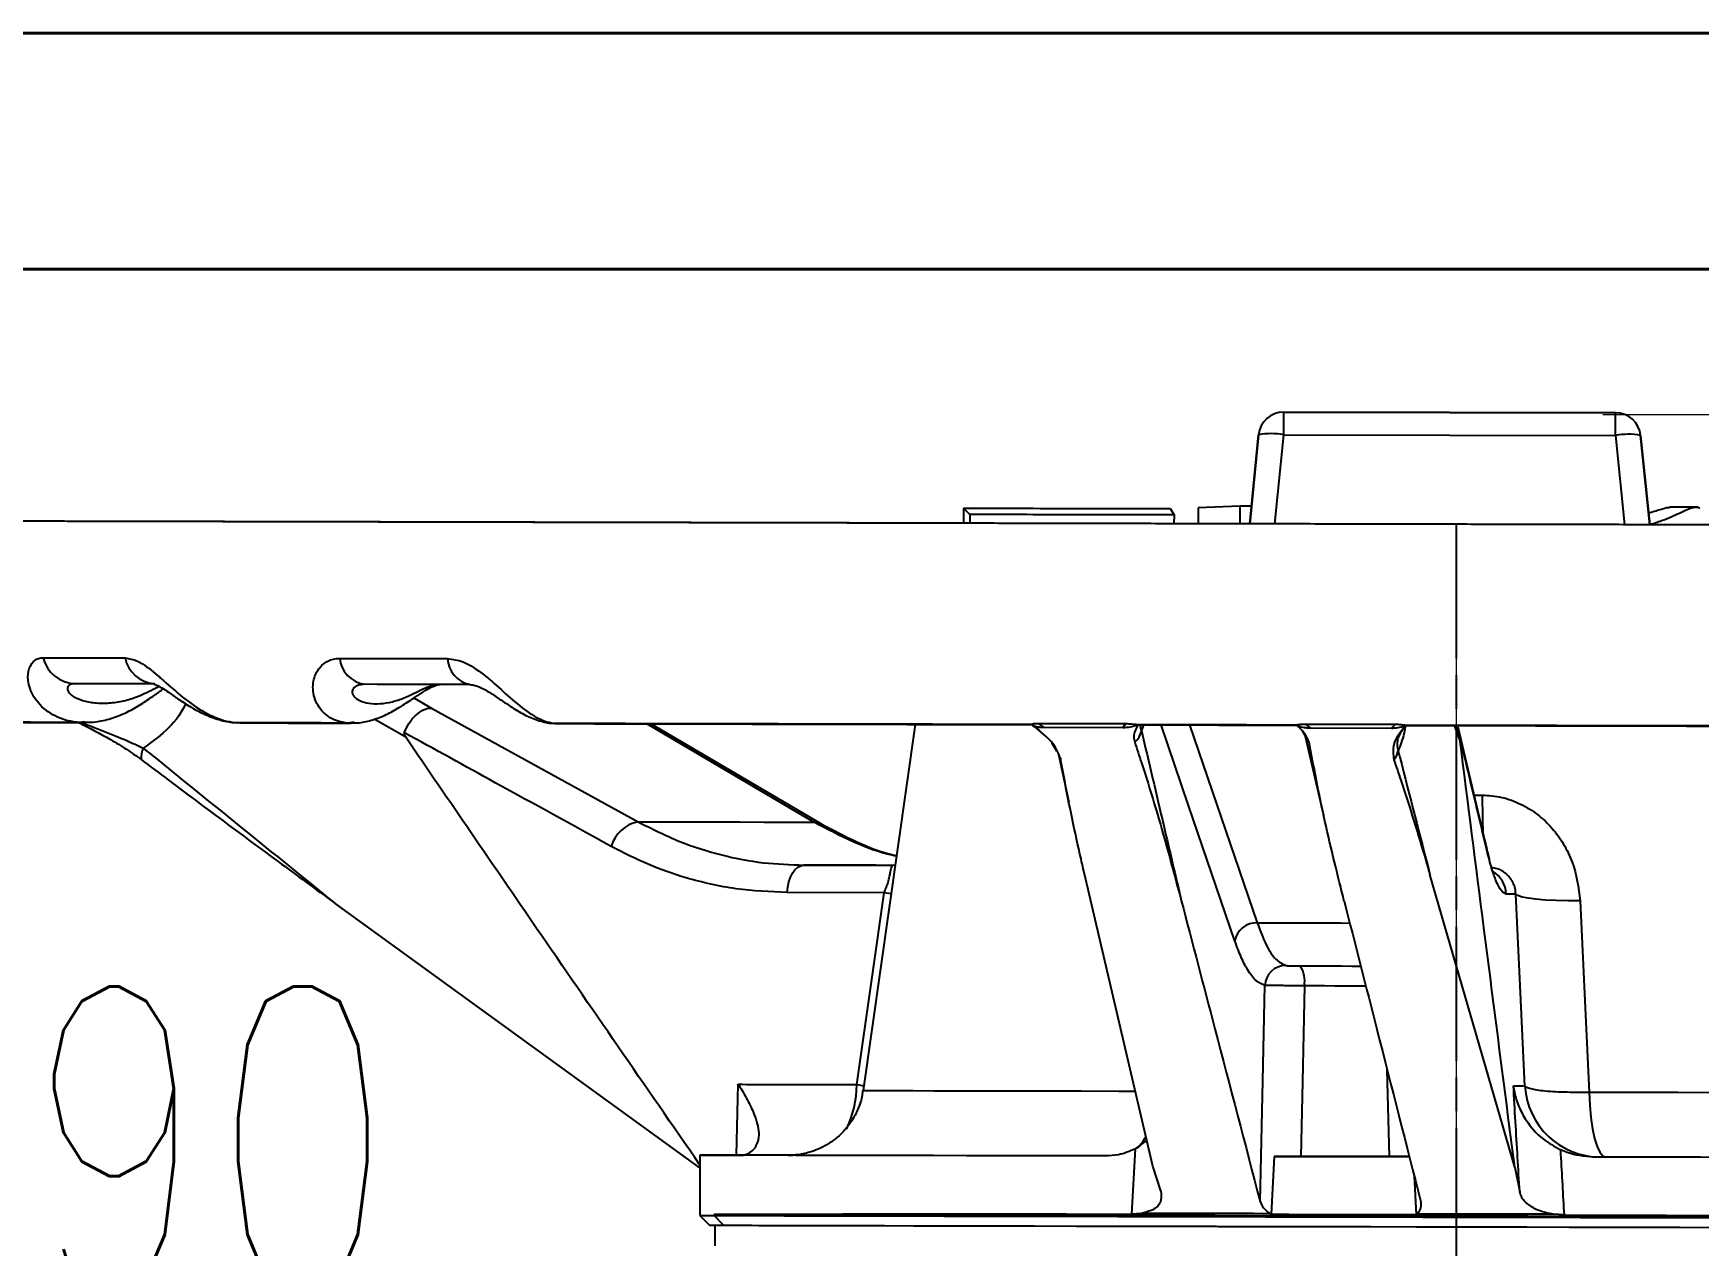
# Model space of a CAD drawing. Header units: millimetres. Extents: x 2454 to 4226, y 715 to 1968.
# Drawn here: x 2905.4 to 3054.3, y 1859.9 to 1968.4 of the extents above; entities that cross this region are included whole.
import ezdxf

# ---------------------------------------------------------------- set-up
doc = ezdxf.new("R2010")
doc.units = ezdxf.units.MM
doc.linetypes.add('AM_ISO08W050', pattern=[18, 12, -1.5, 3, -1.5])
for name, color, linetype, lineweight in [('AM_7', 4, 'AM_ISO08W050', 25), ('AM_BOR', 7, 'Continuous', 50), ('标注', 3, 'Continuous', 13), ('粗实线', 7, 'Continuous', 40)]:
    doc.layers.add(name, color=color, linetype=linetype, lineweight=lineweight)
doc.styles.add('SLDTEXTSTYLE1', font='txt.shx', dxfattribs={"width": 0.7, "bigfont": 'gbcbig.shx'})
doc.dimstyles.new('SLDDIMSTYLE12$0', dxfattribs={"dimtxt": 12, "dimasz": 10, "dimexe": 0, "dimexo": 0.0625, "dimgap": 0.875, "dimtad": 1, "dimdec": 1, "dimlfac": 1.8, "dimrnd": 1e-09, "dimzin": 12, "dimdsep": 46, "dimtxsty": 'SLDTEXTSTYLE1', "dimcen": 0.09, "dimdle": 8.16, "dimclrd": 3, "dimclre": 3, "dimadec": 0, "dimazin": 3, "dimtfac": 1, "dimtdec": 1, "dimtofl": 0, "dimtmove": 0, "dimatfit": 3, "dimfxl": 0, "dimfrac": 2, "dimtolj": 1, "dimlwd": 5, "dimlwe": 5, "dimarcsym": 0})

# ---------------------------------------------------------------- blocks, each defined once
blk = doc.blocks.new('*D56')
at = {"layer": 'Defpoints', "color": 0, "transparency": 16777216}
for p in [(3032.64, 1924.43), (3032.64, 1854.79), (2793.43, 1778.9)]:
    blk.add_point(p, dxfattribs=at)
at = {"layer": '标注', "color": 3, "linetype": 'Continuous', "lineweight": 5, "transparency": 16777216}
for p, q in [((3032.64, 1924.37), (3032.64, 1854.79)), ((2803.43, 1854.79), (3022.64, 1854.79))]:
    blk.add_line(p, q, dxfattribs=at)
at = {"layer": '标注', "color": 3, "lineweight": 5, "transparency": 16777216}
blk.add_line((2793.43, 1778.96), (2793.43, 1854.79), dxfattribs=at)
at = {"layer": '标注', "color": 3, "transparency": 16777216}
for points in [[(2803.43, 1856.46), (2803.43, 1853.12), (2793.43, 1854.79)], [(3022.64, 1856.46), (3022.64, 1853.12), (3032.64, 1854.79)]]:
    blk.add_solid(points, dxfattribs=at)
at = {"layer": '标注', "color": 0, "transparency": 16777216, "insert": (2913.04, 1869.38), "char_height": 12, "attachment_point": 5, "style": 'SLDTEXTSTYLE1'}
blk.add_mtext('\\A1;{\\H2.28571x;290}', dxfattribs=at)
blk = doc.blocks.new('*D48')
at = {"layer": 'Defpoints', "color": 0, "transparency": 16777216}
for p in [(3045.7, 1934.27), (3087.52, 1665.43), (3190.72, 1665.43)]:
    blk.add_point(p, dxfattribs=at)
at = {"layer": '标注', "color": 3, "lineweight": 5, "transparency": 16777216}
blk.add_line((3045.76, 1934.27), (3190.72, 1934.27), dxfattribs=at)
at = {"layer": '标注', "color": 3, "linetype": 'Continuous', "lineweight": 5, "transparency": 16777216}
for p, q in [((3190.72, 1924.27), (3190.72, 1675.43)), ((3087.59, 1665.43), (3190.72, 1665.43))]:
    blk.add_line(p, q, dxfattribs=at)
at = {"layer": '标注', "color": 3, "transparency": 16777216}
for points in [[(3189.05, 1924.27), (3192.39, 1924.27), (3190.72, 1934.27)], [(3189.05, 1675.43), (3192.39, 1675.43), (3190.72, 1665.43)]]:
    blk.add_solid(points, dxfattribs=at)
at = {"layer": '标注', "color": 0, "transparency": 16777216, "insert": (3178.42, 1799.85), "char_height": 10, "attachment_point": 5, "rotation": 90, "style": 'SLDTEXTSTYLE1'}
blk.add_mtext('\\A1;{\\H2.28571x;300}', dxfattribs=at)
blk = doc.blocks.new('rA3')
at = {"layer": '粗实线'}
for p, q in [((753.384, 421.26), (333.384, 421.26)), ((748.384, 416.26), (358.384, 416.26))]:
    blk.add_line(p, q, dxfattribs=at)

msp = doc.modelspace()

# ---------------------------------------------------------------- linework, layer by layer
at = {"color": 7, "linetype": 'Continuous', "lineweight": 25}
for p, q in [((3017.212, 1932.441), (3017.216, 1934.476)), ((3046.894, 1934.412), (3017.216, 1934.476)), ((3017.216, 1934.476), (3017.216, 1934.476)), ((3017.216, 1934.476), (3046.894, 1934.413)), ((3046.889, 1932.377), (3046.894, 1934.412)), ((3046.894, 1934.413), (3046.894, 1934.412)), ((3014.972, 1932.446), (3014.19, 1924.474)), ((3014.19, 1924.474), (3014.972, 1932.446)), ((3016.429, 1924.469), (3017.212, 1932.441)), ((3017.212, 1932.441), (3046.889, 1932.377)), ((3046.889, 1932.377), (3047.701, 1924.402)), ((3049.127, 1932.391), (3049.941, 1924.398)), ((3049.941, 1924.398), (3049.127, 1932.39)), ((2988.592, 1925.875), (2988.589, 1924.529)), ((2989.162, 1925.305), (2988.592, 1925.875)), ((3007.052, 1925.842), (3007.406, 1925.279)), ((3009.566, 1925.919), (3009.563, 1924.474)), ((3013.295, 1926.048), (3009.566, 1925.919)), ((3013.295, 1926.048), (3013.292, 1924.405)), ((3014.344, 1926.045), (3013.295, 1926.048)), ((3054.272, 1925.96), (3051.701, 1925.966)), ((2989.162, 1925.305), (2989.161, 1924.528)), ((3007.406, 1925.279), (3007.405, 1924.489)), ((3010.674, 1924.483), (3007.405, 1924.49)), ((2939.433, 1908.898), (2941.007, 1907.993)), ((2941.007, 1907.993), (2959.478, 1897.826)), ((2909.979, 1906.773), (2909.544, 1906.711)), ((2923.638, 1906.701), (2924.044, 1906.698)), ((2934.093, 1906.722), (2933.521, 1906.656)), ((2938.704, 1905.385), (2935.887, 1907.004)), ((2952.043, 1906.635), (2952.342, 1906.636)), ((2975.2, 1897.792), (2960.261, 1906.598)), ((2975.79, 1897.662), (2960.627, 1906.59)), ((2968.571, 1906.573), (2968.87, 1906.572)), ((2984.272, 1906.539), (2979.597, 1873.784)), ((2994.819, 1906.412), (2994.672, 1906.517)), ((3003.078, 1906.574), (2995.302, 1906.591)), ((2995.302, 1906.591), (2995.744, 1906.275)), ((2995.744, 1906.275), (3002.854, 1906.259)), ((3002.854, 1906.259), (3003.078, 1906.574)), ((3004.683, 1906.47), (3004.495, 1905.982)), ((3008.79, 1906.493), (3014.85, 1888.786)), ((3018.323, 1906.508), (3018.512, 1906.32)), ((3018.38, 1906.466), (3018.378, 1906.472)), ((3019.201, 1906.54), (3019.577, 1906.223)), ((3019.577, 1906.223), (3026.867, 1906.208)), ((3026.867, 1906.208), (3027.173, 1906.522)), ((3028.135, 1906.445), (3028.039, 1906.341)), ((3032.969, 1905.183), (3032.496, 1906.442)), ((3032.93, 1905.605), (3032.774, 1906.288)), ((3035.235, 1896.064), (3032.811, 1906.284)), ((2996.464, 1904.908), (2996.895, 1904.179)), ((3018.736, 1906.099), (3018.799, 1906.037)), ((3018.879, 1905.954), (3019.133, 1905.495)), ((3019.133, 1905.494), (3020.778, 1898.428)), ((2997.082, 1903.865), (2997.995, 1899.566)), ((3034.208, 1900.213), (3034.97, 1900.212)), ((2974.303, 1893.943), (2982.272, 1893.926)), ((2982.472, 1893.929), (2982.272, 1893.926)), ((3005.521, 1867.005), (2999.397, 1893.171)), ((3037.872, 1866.934), (3030.288, 1893.101)), ((2981.49, 1891.483), (2972.823, 1891.501)), ((2982.109, 1891.384), (2981.49, 1891.483)), ((3037.966, 1891.362), (3037.119, 1891.363)), ((2965.013, 1866.859), (2932.353, 1890.557)), ((3026.681, 1867.873), (3026.468, 1875.635)), ((2968.28, 1867.998), (2968.442, 1874.339)), ((3003.955, 1868.561), (3004.983, 1869.303)), ((2965.016, 1868.005), (2965.004, 1862.605)), ((2973.491, 1867.987), (2968.867, 1867.997)), ((3003.635, 1862.732), (3003.955, 1868.561)), ((3016.367, 1867.895), (3016.079, 1862.712)), ((3045.492, 1867.832), (3044.872, 1867.834)), ((3006.233, 1864.796), (3005.521, 1867.005)), ((3029.078, 1862.685), (3028.897, 1866.108)), ((3037.872, 1866.934), (3038.316, 1864.728)), ((2965.004, 1862.605), (2965.902, 1861.703)), ((2966.281, 1862.602), (2966.281, 1862.695)), ((2967.161, 1861.7), (2966.281, 1862.602)), ((2966.352, 1861.702), (2966.348, 1859.902)), ((3004.458, 1862.79), (3003.635, 1862.732)), ((3015.994, 1862.766), (3016.079, 1862.712)), ((3029.078, 1862.685), (3029.137, 1862.738)), ((3042.281, 1862.649), (3041.348, 1862.711))]:
    msp.add_line(p, q, dxfattribs=at)
at = {"color": 7, "linetype": 'Continuous', "lineweight": 25, "flags": 128}
for points in [[(2906.286, 1912.502), (2907.158, 1912.5), (2908.043, 1912.498), (2908.941, 1912.496), (2909.852, 1912.494), (2910.775, 1912.492), (2911.71, 1912.49), (2912.658, 1912.488), (2913.618, 1912.486)], [(2932.803, 1912.445), (2933.974, 1912.442), (2935.156, 1912.44), (2936.347, 1912.437), (2937.548, 1912.435), (2938.759, 1912.432), (2939.98, 1912.43), (2941.21, 1912.427), (2942.449, 1912.424)], [(2916.234, 1910.162), (2915.295, 1910.164), (2914.368, 1910.166), (2913.453, 1910.168), (2912.551, 1910.17), (2911.66, 1910.172), (2910.782, 1910.173), (2909.917, 1910.175), (2909.063, 1910.177)], [(2944.43, 1910.101), (2943.218, 1910.104), (2942.015, 1910.107), (2940.822, 1910.109), (2939.637, 1910.112), (2938.463, 1910.114), (2937.297, 1910.117), (2936.142, 1910.119), (2934.996, 1910.122)], [(3012.858, 1887.141), (3008.71, 1899.286), (3006.247, 1906.498)], [(2959.478, 1897.826), (2961.108, 1897.822), (2962.84, 1897.819), (2964.669, 1897.815), (2966.595, 1897.811), (2968.613, 1897.806), (2970.723, 1897.802), (2972.919, 1897.797), (2975.2, 1897.792)], [(2975.2, 1897.792), (2975.521, 1897.767), (2975.789, 1897.663)], [(3035.341, 1895.443), (3035.282, 1895.897), (3035.234, 1896.065)], [(2972.823, 1891.501), (2972.867, 1891.986), (2972.962, 1892.447), (2973.104, 1892.87), (2973.289, 1893.238), (2973.509, 1893.538), (2973.758, 1893.76), (2974.025, 1893.897), (2974.303, 1893.943)], [(2982.472, 1893.925), (2980.777, 1893.929), (2978.996, 1893.933), (2977.321, 1893.936), (2975.756, 1893.939), (2974.303, 1893.943)], [(2979.05, 1874.316), (2980.417, 1883.93), (2981.49, 1891.483)], [(3038.79, 1874.188), (3038.328, 1883.805), (3037.966, 1891.362)], [(3043.733, 1890.765), (3042.615, 1890.758), (3041.565, 1890.776), (3040.61, 1890.82), (3039.773, 1890.888), (3039.074, 1890.979), (3038.532, 1891.09), (3038.159, 1891.219), (3037.966, 1891.362)], [(3043.733, 1890.765), (3044.17, 1881.178), (3044.515, 1873.645)], [(3014.85, 1888.786), (3016.088, 1888.783), (3017.33, 1888.781), (3018.576, 1888.778), (3019.824, 1888.775), (3021.076, 1888.773), (3022.329, 1888.77), (3023.112, 1888.768)], [(3018.699, 1884.933), (3019.617, 1884.931), (3020.536, 1884.929), (3021.458, 1884.927), (3022.383, 1884.925), (3023.309, 1884.923), (3024.091, 1884.921)], [(3015.108, 1863.848), (3015.346, 1874.665), (3015.533, 1883.164)], [(3019.063, 1883.139), (3018.884, 1874.599), (3018.744, 1867.89)], [(3024.55, 1883.127), (3024.453, 1883.127), (3023.55, 1883.129), (3022.648, 1883.131), (3021.749, 1883.133), (3020.851, 1883.135), (3019.956, 1883.137), (3019.063, 1883.139)], [(2979.597, 1873.784), (2979.608, 1873.784), (2979.858, 1873.784), (2980.435, 1873.782), (2981.336, 1873.78), (2982.555, 1873.778), (2984.085, 1873.775), (2985.916, 1873.771), (2988.037, 1873.766), (2990.435, 1873.761), (2993.094, 1873.755), (2995.999, 1873.749), (2999.13, 1873.742), (3002.47, 1873.735), (3003.906, 1873.732)], [(3044.515, 1873.645), (3048.54, 1873.637), (3052.465, 1873.628), (3056.266, 1873.62), (3059.919, 1873.612), (3063.403, 1873.605), (3066.694, 1873.598), (3069.773, 1873.591), (3072.62, 1873.585), (3075.218, 1873.58), (3077.55, 1873.575), (3079.602, 1873.57), (3081.362, 1873.567), (3082.818, 1873.564), (3083.961, 1873.561), (3084.785, 1873.559), (3085.284, 1873.558), (3085.454, 1873.558)], [(3044.515, 1873.645), (3044.574, 1872.471), (3044.68, 1871.363), (3044.83, 1870.359), (3045.017, 1869.489), (3045.237, 1868.782), (3045.482, 1868.26), (3045.745, 1867.94), (3046.017, 1867.831)], [(3001.304, 1867.927), (2997.109, 1867.936), (2993.095, 1867.945), (2989.283, 1867.953), (2985.691, 1867.96), (2982.339, 1867.968), (2979.242, 1867.974), (2976.418, 1867.98), (2973.88, 1867.986), (2971.642, 1867.991), (2969.714, 1867.995), (2968.108, 1867.998), (2966.83, 1868.001), (2965.887, 1868.003), (2965.285, 1868.004), (2965.026, 1868.005), (2965.112, 1868.005), (2965.542, 1868.004), (2966.314, 1868.002), (2967.425, 1868), (2968.867, 1867.997)], [(3001.252, 1867.927), (2998.877, 1867.932), (2995.307, 1867.94), (2991.944, 1867.947), (2988.806, 1867.954), (2985.91, 1867.96), (2983.273, 1867.966), (2980.909, 1867.971), (2978.831, 1867.975), (2977.05, 1867.979), (2975.578, 1867.982), (2974.421, 1867.985), (2973.586, 1867.986), (2973.079, 1867.988), (2972.901, 1867.988), (2973.053, 1867.988), (2973.312, 1867.987)], [(3028.446, 1867.869), (3027.234, 1867.871), (3025.666, 1867.875), (3024.102, 1867.878), (3022.542, 1867.882), (3020.988, 1867.885), (3019.44, 1867.888), (3017.899, 1867.891), (3016.367, 1867.895)], [(3018.744, 1867.89), (3019.728, 1867.888), (3020.714, 1867.885), (3021.703, 1867.883), (3022.695, 1867.881), (3023.688, 1867.879), (3024.684, 1867.877), (3025.682, 1867.875), (3026.681, 1867.873)], [(3099.953, 1867.716), (3099.988, 1867.716), (3099.678, 1867.717), (3099.025, 1867.718), (3098.033, 1867.72), (3096.705, 1867.723), (3095.05, 1867.727), (3093.076, 1867.731), (3090.792, 1867.736), (3088.211, 1867.741), (3085.345, 1867.747), (3082.209, 1867.754), (3078.82, 1867.761), (3075.194, 1867.769), (3071.35, 1867.777), (3067.307, 1867.786), (3063.087, 1867.795), (3058.711, 1867.804), (3054.201, 1867.814), (3049.58, 1867.824), (3044.872, 1867.834)], [(3092.126, 1867.733), (3091.954, 1867.733), (3091.453, 1867.735), (3090.625, 1867.736), (3089.474, 1867.739), (3088.008, 1867.742), (3086.233, 1867.746), (3084.161, 1867.75), (3081.802, 1867.755), (3079.17, 1867.761), (3076.279, 1867.767), (3073.145, 1867.773), (3069.786, 1867.781), (3066.221, 1867.788), (3062.468, 1867.796), (3058.549, 1867.805), (3054.486, 1867.813), (3050.3, 1867.822), (3046.017, 1867.831)], [(2965.004, 1862.605), (2965.094, 1862.605), (2965.516, 1862.604), (2966.281, 1862.602)], [(2967.161, 1861.7), (2966.407, 1861.702), (2965.991, 1861.703), (2965.902, 1861.703)], [(3057.374, 1862.5), (3052.922, 1862.51), (3048.37, 1862.519), (3043.741, 1862.529), (3039.058, 1862.539), (3034.343, 1862.549), (3029.619, 1862.559), (3024.909, 1862.569), (3020.237, 1862.579), (3015.624, 1862.589), (3011.095, 1862.599), (3006.67, 1862.609), (3002.372, 1862.618), (2998.22, 1862.627), (2994.237, 1862.635), (2990.44, 1862.643), (2986.85, 1862.651), (2983.482, 1862.658), (2980.354, 1862.665), (2977.48, 1862.671), (2974.876, 1862.677), (2972.553, 1862.682), (2970.522, 1862.686), (2968.795, 1862.69), (2967.379, 1862.693), (2966.281, 1862.695)], [(2966.281, 1862.602), (2967.379, 1862.6), (2968.795, 1862.597), (2970.522, 1862.593), (2972.552, 1862.589), (2974.875, 1862.584), (2977.48, 1862.578), (2980.353, 1862.572), (2983.482, 1862.565), (2986.849, 1862.558), (2990.44, 1862.55), (2994.237, 1862.542), (2998.22, 1862.534), (3002.371, 1862.525), (3006.67, 1862.515), (3011.095, 1862.506), (3015.624, 1862.496), (3020.236, 1862.486), (3024.909, 1862.476), (3029.618, 1862.466), (3034.342, 1862.456), (3039.058, 1862.446), (3043.741, 1862.436), (3048.37, 1862.426), (3052.922, 1862.417), (3057.374, 1862.407)], [(3055.959, 1861.51), (3051.636, 1861.519), (3047.222, 1861.529), (3042.737, 1861.538), (3038.204, 1861.548), (3033.644, 1861.558), (3029.078, 1861.568), (3024.529, 1861.577), (3020.017, 1861.587), (3015.565, 1861.596), (3011.194, 1861.606), (3006.924, 1861.615), (3002.776, 1861.624), (2998.77, 1861.632), (2994.925, 1861.641), (2991.258, 1861.648), (2987.788, 1861.656), (2984.532, 1861.663), (2981.504, 1861.669), (2978.718, 1861.675), (2976.19, 1861.681), (2973.929, 1861.686), (2971.948, 1861.69), (2970.255, 1861.694), (2968.859, 1861.697), (2967.766, 1861.699), (2966.982, 1861.701), (2966.51, 1861.702), (2966.352, 1861.702)], [(3057.041, 1861.508), (3052.648, 1861.517), (3048.157, 1861.527), (3043.59, 1861.537), (3038.969, 1861.546), (3034.316, 1861.556), (3029.655, 1861.566), (3025.009, 1861.576), (3020.399, 1861.586), (3015.848, 1861.596), (3011.379, 1861.605), (3007.013, 1861.615), (3002.772, 1861.624), (2998.676, 1861.633), (2994.746, 1861.641), (2991, 1861.649), (2987.457, 1861.657), (2984.134, 1861.664), (2981.047, 1861.67), (2978.212, 1861.676), (2975.642, 1861.682), (2973.35, 1861.687), (2971.347, 1861.691), (2969.642, 1861.695), (2968.245, 1861.698), (2967.161, 1861.7)], [(3015.994, 1862.766), (3014.515, 1862.769), (3013.045, 1862.772), (3011.584, 1862.775), (3010.135, 1862.778), (3008.697, 1862.781), (3007.271, 1862.784), (3005.857, 1862.787), (3004.458, 1862.79)], [(3041.348, 1862.711), (3039.829, 1862.715), (3038.306, 1862.718), (3036.781, 1862.721), (3035.253, 1862.724), (3033.724, 1862.728), (3032.194, 1862.731), (3030.665, 1862.734), (3029.137, 1862.738)]]:
    msp.add_lwpolyline(points, dxfattribs=at)
at = {"color": 7, "linetype": 'Continuous', "lineweight": 25}
for centre, radius, start, end in [((3017.211, 1932.226), 2.25, 89.87751, 174.39392), ((3017.211, 1932.226), 2.25, 89.87751, 174.39392), ((3046.889, 1932.163), 2.25, 5.81493, 89.87751), ((3046.889, 1932.162), 2.25, 5.81493, 89.87751), ((3016.079, 1926.521), 6.027, 79.16949, 100.58491), ((3048.043, 1926.463), 6.026, 79.62962, 101.03402), ((2909.256, 1913.23), 3.059, 193.76926, 266.38233), ((2916.486, 1913.081), 2.93, 191.71062, 265.05504), ((2935.43, 1912.728), 2.643, 186.15778, 260.55338), ((2944.974, 1912.572), 2.53, 183.34508, 257.57607), ((3002.874, 1906.233), 1.641, 308.25504, 351.17436), ((3020.443, 1905.894), 1.37, 197.80201, 225.85834), ((2916.76, 1903.615), 1.722, 152.36133, 187.28595), ((2998.384, 1904.18), 1.339, 193.81864, 213.93116), ((3025.882, 1904.414), 1.583, 318.63519, 351.23149), ((3153.295, 1900.613), 118.326, 180.19425, 181.82618), ((2960.08, 1894.773), 3.111, 101.14062, 164.37777), ((3034.521, 1891.213), 2.603, 3.30352, 56.6375), ((3014.766, 1886.859), 1.928, 87.51436, 171.60882), ((3017.392, 1883.109), 1.86, 90.16378, 178.29517), ((3016.491, 1883.551), 2.604, 350.88042, 32.03121), ((2969.192, 1874.508), 9.86, 334.8306, 358.88808), ((3045.517, 1874.57), 6.738, 183.24837, 269.79193), ((3000.773, 1871.915), 4.707, 315.80067, 331.64506)]:
    msp.add_arc(centre, radius, start, end, dxfattribs=at)
for points, knots in [([(2988.592, 1925.875), (2991.621, 1925.87), (2997.695, 1925.86), (3003.928, 1925.848), (3007.052, 1925.842)], [0, 0, 0, 0, 0.49885586, 1, 1, 1, 1]), ([(3049.834, 1925.449), (3050.203, 1925.557), (3050.966, 1925.78), (3051.526, 1925.98), (3051.665, 1925.941), (3051.701, 1925.931)], [0, 0, 0, 0, 0.4096651, 0.8481501, 1, 1, 1, 1]), ([(3054.418, 1925.854), (3054.269, 1925.915), (3053.972, 1926.035), (3052.732, 1925.488), (3051.338, 1924.829), (3050.321, 1924.507), (3049.977, 1924.398)], [0, 0, 0, 0, 0.2987256, 0.599522, 0.8644508, 1, 1, 1, 1]), ([(2988.589, 1924.53), (2988.186, 1924.531), (2985.74, 1924.536), (2981.334, 1924.546), (2975.392, 1924.559), (2969.569, 1924.571), (2963.869, 1924.583), (2958.305, 1924.595), (2952.887, 1924.607), (2947.626, 1924.618), (2942.532, 1924.629), (2937.616, 1924.639), (2932.888, 1924.649), (2928.355, 1924.659), (2924.029, 1924.668), (2919.916, 1924.677), (2916.025, 1924.685), (2912.364, 1924.693), (2908.94, 1924.7), (2905.759, 1924.707), (2902.829, 1924.713), (2900.154, 1924.719), (2897.74, 1924.724), (2895.592, 1924.729), (2893.714, 1924.733), (2892.109, 1924.736), (2890.782, 1924.739), (2889.732, 1924.741), (2888.972, 1924.743), (2888.465, 1924.744), (2888.383, 1924.744), (2888.307, 1924.744), (2888.315, 1924.744), (2888.257, 1924.744), (2888.197, 1924.743), (2888.068, 1924.741), (2887.543, 1924.723), (2886.622, 1924.616), (2885.418, 1924.298), (2884.212, 1923.795), (2883.094, 1923.123), (2882.036, 1922.246), (2881.114, 1921.216), (2880.327, 1919.992), (2879.736, 1918.624), (2879.375, 1917.158), (2879.263, 1915.617), (2879.416, 1914.082), (2879.821, 1912.629), (2880.42, 1911.335), (2881.168, 1910.211), (2882.021, 1909.263), (2882.94, 1908.488), (2883.883, 1907.882), (2884.812, 1907.431), (2885.689, 1907.118), (2886.478, 1906.922), (2887.136, 1906.812), (2887.527, 1906.779), (2887.692, 1906.766)], [0, 0, 0, 0, 0.0060231, 0.0366099, 0.0671966, 0.0977833, 0.1283701, 0.1589568, 0.1895435, 0.2201303, 0.250717, 0.2813037, 0.3118905, 0.3424772, 0.373064, 0.4036507, 0.4342375, 0.4648243, 0.495411, 0.5259978, 0.5565846, 0.5871714, 0.6177583, 0.6483452, 0.6789322, 0.7095193, 0.7401066, 0.7706944, 0.8012833, 0.8318754, 0.8624831, 0.8663594, 0.8679299, 0.8682282, 0.8684593, 0.8689931, 0.8700442, 0.8760415, 0.8821818, 0.8878453, 0.8946985, 0.9007828, 0.9074718, 0.9144255, 0.9215336, 0.928726, 0.9359594, 0.9435539, 0.9507083, 0.9574772, 0.9638951, 0.9699716, 0.9756991, 0.9810537, 0.9859948, 0.9904625, 0.9943749, 0.9976281, 1, 1, 1, 1]), ([(3176.936, 1924.127), (3176.936, 1924.127), (3176.943, 1924.127), (3176.895, 1924.127), (3176.741, 1924.127), (3176.275, 1924.128), (3175.503, 1924.13), (3174.445, 1924.132), (3173.107, 1924.135), (3171.492, 1924.138), (3169.604, 1924.142), (3167.446, 1924.147), (3165.022, 1924.152), (3162.338, 1924.158), (3159.397, 1924.164), (3156.208, 1924.171), (3152.775, 1924.178), (3149.105, 1924.186), (3145.205, 1924.194), (3141.084, 1924.203), (3136.75, 1924.212), (3132.21, 1924.222), (3127.474, 1924.232), (3122.551, 1924.243), (3117.451, 1924.253), (3112.184, 1924.265), (3106.76, 1924.276), (3101.191, 1924.288), (3095.486, 1924.3), (3089.657, 1924.313), (3083.716, 1924.326), (3077.675, 1924.338), (3071.545, 1924.352), (3065.338, 1924.365), (3059.066, 1924.378), (3052.743, 1924.392), (3046.38, 1924.405), (3039.99, 1924.419), (3033.585, 1924.433), (3027.179, 1924.446), (3020.783, 1924.46), (3014.411, 1924.474), (3008.074, 1924.487), (3001.786, 1924.501), (2995.559, 1924.514), (2989.405, 1924.527), (2983.336, 1924.54), (2977.364, 1924.553), (2971.501, 1924.565), (2965.758, 1924.578), (2960.147, 1924.59), (2954.679, 1924.601), (2949.365, 1924.613), (2944.214, 1924.624), (2939.238, 1924.635), (2934.446, 1924.645), (2929.847, 1924.655), (2925.45, 1924.664), (2921.265, 1924.673), (2917.299, 1924.682), (2913.561, 1924.69), (2910.057, 1924.697), (2906.794, 1924.704), (2903.78, 1924.711), (2901.019, 1924.717), (2898.517, 1924.722), (2896.28, 1924.727), (2894.311, 1924.731), (2892.615, 1924.735), (2891.195, 1924.738), (2890.053, 1924.74), (2889.193, 1924.742), (2888.613, 1924.743), (2888.392, 1924.744), (2888.338, 1924.744), (2888.338, 1924.744), (2888.338, 1924.744)], [0, 0, 0, 0, 0.0001783, 0.0043151, 0.0155898, 0.0295797, 0.0437563, 0.057945, 0.0721359, 0.0863275, 0.1005193, 0.1147112, 0.1289033, 0.1430953, 0.1572874, 0.1714795, 0.1856716, 0.1998637, 0.2140558, 0.228248, 0.2424401, 0.2566322, 0.2708243, 0.2850165, 0.2992086, 0.3134008, 0.3275929, 0.341785, 0.3559772, 0.3701693, 0.3843614, 0.3985536, 0.4127457, 0.4269379, 0.44113, 0.4553221, 0.4695143, 0.4837064, 0.4978986, 0.5120907, 0.5262829, 0.540475, 0.5546671, 0.5688593, 0.5830514, 0.5972436, 0.6114357, 0.6256278, 0.63982, 0.6540121, 0.6682043, 0.6823964, 0.6965885, 0.7107807, 0.7249728, 0.739165, 0.7533571, 0.7675492, 0.7817413, 0.7959335, 0.8101256, 0.8243177, 0.8385098, 0.8527019, 0.866894, 0.8810861, 0.8952782, 0.9094702, 0.9236622, 0.937854, 0.9520457, 0.9662368, 0.9804265, 0.9946094, 0.9989865, 1, 1, 1, 1]), ([(3007.406, 1925.279), (3004.333, 1925.284), (2998.173, 1925.293), (2992.171, 1925.301), (2989.162, 1925.305)], [0, 0, 0, 0, 0.498853, 1, 1, 1, 1]), ([(2909.544, 1906.711), (2909.197, 1906.751), (2908.172, 1906.872), (2906.647, 1907.578), (2905.367, 1908.914), (2904.853, 1910.381), (2904.954, 1911.413), (2905.303, 1912.095), (2905.737, 1912.451), (2906.146, 1912.489), (2906.286, 1912.502)], [0, 0, 0, 0, 0.0948284, 0.2802929, 0.4673828, 0.6360445, 0.7666403, 0.8310031, 0.942533, 1, 1, 1, 1]), ([(2913.618, 1912.486), (2913.981, 1912.428), (2914.479, 1912.348), (2915.514, 1911.755), (2916.297, 1911.116), (2917.487, 1910.068), (2918.806, 1908.884), (2920.701, 1907.549), (2922.389, 1906.837), (2923.368, 1906.719), (2923.706, 1906.678)], [0, 0, 0, 0, 0.1231352, 0.1684226, 0.3276209, 0.3625119, 0.5308075, 0.7174913, 0.9025533, 1, 1, 1, 1]), ([(2933.521, 1906.656), (2933.234, 1906.697), (2932.411, 1906.813), (2931.261, 1907.526), (2930.437, 1908.86), (2930.344, 1910.326), (2930.771, 1911.358), (2931.401, 1912.039), (2932.053, 1912.395), (2932.612, 1912.432), (2932.803, 1912.445)], [0, 0, 0, 0, 0.0986683, 0.2833462, 0.4696426, 0.637589, 0.7676307, 0.8317202, 0.9427768, 1, 1, 1, 1]), ([(2942.449, 1912.424), (2942.908, 1912.366), (2943.536, 1912.286), (2944.757, 1911.692), (2945.624, 1911.053), (2946.852, 1910.005), (2948.118, 1908.821), (2949.751, 1907.486), (2951.109, 1906.77), (2951.86, 1906.656), (2952.125, 1906.615)], [0, 0, 0, 0, 0.1227129, 0.1678449, 0.3264971, 0.3612686, 0.5289867, 0.7150299, 0.8994568, 1, 1, 1, 1]), ([(2909.063, 1910.177), (2908.912, 1910.159), (2908.716, 1910.137), (2908.506, 1909.974), (2908.429, 1909.797), (2908.498, 1909.475), (2908.853, 1909.073), (2909.673, 1908.683), (2910.769, 1908.447), (2912.013, 1908.407), (2913.282, 1908.571), (2914.456, 1908.909), (2915.462, 1909.336), (2916.203, 1909.73), (2916.551, 1909.871), (2916.674, 1909.921)], [0, 0, 0, 0, 0.0650915, 0.0840326, 0.1448424, 0.1752252, 0.2571725, 0.3588946, 0.4698788, 0.5888835, 0.7063623, 0.8088988, 0.8911139, 0.9616636, 1, 1, 1, 1]), ([(2909.941, 1906.726), (2910.226, 1906.724), (2910.968, 1906.717), (2912.177, 1906.986), (2913.507, 1907.471), (2914.748, 1908.134), (2915.812, 1908.837), (2916.581, 1909.4), (2916.928, 1909.64), (2917.029, 1909.71)], [0, 0, 0, 0, 0.1111443, 0.2893661, 0.4710501, 0.6459344, 0.8092462, 0.944636, 1, 1, 1, 1]), ([(2916.173, 1910.161), (2916.176, 1910.161), (2916.18, 1910.162), (2916.416, 1910.073), (2916.889, 1909.81), (2917.546, 1909.377), (2918.389, 1908.788), (2919.441, 1908.099), (2920.663, 1907.428), (2921.991, 1906.943), (2923.001, 1906.697), (2923.543, 1906.7), (2923.638, 1906.701)], [0, 0, 0, 0, 0.0591263, 0.1257103, 0.2014378, 0.284963, 0.3910138, 0.5163333, 0.6678877, 0.8220891, 0.9686658, 1, 1, 1, 1]), ([(2933.812, 1906.675), (2934.013, 1906.669), (2934.62, 1906.654), (2935.634, 1906.882), (2936.831, 1907.317), (2938, 1907.948), (2939.046, 1908.634), (2939.941, 1909.246), (2940.639, 1909.687), (2941.196, 1909.965), (2941.556, 1910.087), (2941.746, 1910.108), (2941.766, 1910.106), (2941.77, 1910.105)], [0, 0, 0, 0, 0.0634691, 0.1917157, 0.3231423, 0.4598658, 0.5931079, 0.6873481, 0.7705172, 0.8398562, 0.9099477, 0.9833097, 1, 1, 1, 1]), ([(2934.996, 1910.122), (2934.789, 1910.104), (2934.521, 1910.081), (2934.172, 1909.919), (2933.983, 1909.742), (2933.878, 1909.421), (2934.021, 1909.019), (2934.583, 1908.629), (2935.413, 1908.394), (2936.401, 1908.355), (2937.447, 1908.52), (2938.459, 1908.856), (2939.4, 1909.291), (2940.281, 1909.728), (2941.082, 1910.049), (2941.558, 1910.088), (2941.784, 1910.107)], [0, 0, 0, 0, 0.0591811, 0.0764021, 0.1316904, 0.1593141, 0.2338205, 0.3263061, 0.4272127, 0.5354114, 0.6422224, 0.7354478, 0.8101969, 0.87434, 0.9403161, 1, 1, 1, 1]), ([(2944.452, 1910.095), (2944.527, 1910.093), (2944.683, 1910.088), (2945.109, 1909.972), (2945.688, 1909.708), (2946.409, 1909.282), (2947.266, 1908.694), (2948.289, 1907.994), (2949.408, 1907.328), (2950.607, 1906.857), (2951.489, 1906.626), (2951.964, 1906.634), (2952.043, 1906.635)], [0, 0, 0, 0, 0.0699549, 0.1441439, 0.2148296, 0.2983737, 0.4047314, 0.5305008, 0.6923188, 0.8384637, 0.9733988, 1, 1, 1, 1]), ([(2919.024, 1908.386), (2918.999, 1908.333), (2918.57, 1907.384), (2917.324, 1905.899), (2915.931, 1904.909), (2915.235, 1904.414)], [0, 0, 0, 0, 0.0289063, 0.5148648, 1, 1, 1, 1]), ([(2938.571, 1905.808), (2938.708, 1906.097), (2938.919, 1906.542), (2939.322, 1907.063), (2939.765, 1907.521), (2940.292, 1907.873), (2940.717, 1907.988), (2940.926, 1907.998), (2940.986, 1907.995), (2941.007, 1907.993)], [0, 0, 0, 0, 0.2389974, 0.3678339, 0.4996781, 0.7489725, 0.9246802, 0.9739406, 1, 1, 1, 1]), ([(2909.544, 1906.711), (2908.326, 1906.714), (2905.887, 1906.719), (2903.748, 1906.724), (2902.677, 1906.727)], [0, 0, 0, 0, 0.4994067, 1, 1, 1, 1]), ([(2902.862, 1906.717), (2903.928, 1906.715), (2906.063, 1906.71), (2908.498, 1906.705), (2909.717, 1906.702)], [0, 0, 0, 0, 0.4994081, 1, 1, 1, 1]), ([(2909.431, 1906.724), (2910.402, 1906.22), (2911.9, 1905.442), (2913.788, 1904.302), (2914.626, 1903.702), (2915.052, 1903.397)], [0, 0, 0, 0, 0.474887, 0.7330994, 1, 1, 1, 1]), ([(2909.717, 1906.702), (2909.81, 1906.711), (2909.921, 1906.722), (2909.971, 1906.767), (2909.979, 1906.773)], [0, 0, 0, 0, 0.8481815, 1, 1, 1, 1]), ([(2909.728, 1906.702), (2910.105, 1906.553), (2911.298, 1906.082), (2913.245, 1905.353), (2914.588, 1904.719), (2915.235, 1904.414)], [0, 0, 0, 0, 0.19399797, 0.61220609, 1, 1, 1, 1]), ([(2933.521, 1906.656), (2930.341, 1906.664), (2926.981, 1906.671), (2923.873, 1906.678), (2923.706, 1906.678)], [0, 0, 0, 0, 0.946224, 1, 1, 1, 1]), ([(2923.867, 1906.67), (2924.706, 1906.668), (2927.828, 1906.662), (2931.198, 1906.654), (2933.663, 1906.649)], [0, 0, 0, 0, 0.26863, 1, 1, 1, 1]), ([(2933.663, 1906.649), (2933.801, 1906.658), (2933.966, 1906.669), (2934.076, 1906.714), (2934.093, 1906.722)], [0, 0, 0, 0, 0.8423625, 1, 1, 1, 1]), ([(2951.967, 1906.635), (2952.034, 1906.624), (2952.133, 1906.608), (2952.22, 1906.608), (2952.248, 1906.608)], [0, 0, 0, 0, 0.6796979, 1, 1, 1, 1]), ([(2994.667, 1906.523), (2991.874, 1906.529), (2986.288, 1906.541), (2978.071, 1906.559), (2970.011, 1906.576), (2961.253, 1906.595), (2955.442, 1906.608), (2952.125, 1906.615)], [0, 0, 0, 0, 0.1858494, 0.3716988, 0.5603087, 0.7489187, 1, 1, 1, 1]), ([(2952.248, 1906.608), (2954.219, 1906.604), (2958.167, 1906.596), (2965.75, 1906.579), (2975.104, 1906.559), (2985.281, 1906.537), (2991.91, 1906.523), (2994.672, 1906.517)], [0, 0, 0, 0, 0.1505041, 0.3013657, 0.5576212, 0.815656, 1, 1, 1, 1]), ([(2995.302, 1906.591), (2995.216, 1906.59), (2995.044, 1906.589), (2994.849, 1906.573), (2994.707, 1906.548), (2994.671, 1906.531), (2994.668, 1906.524), (2994.667, 1906.523)], [0, 0, 0, 0, 0.2093639, 0.4201205, 0.6097013, 0.9449063, 1, 1, 1, 1]), ([(2994.667, 1906.523), (2994.746, 1906.481), (2994.964, 1906.365), (2995.347, 1906.287), (2995.645, 1906.278), (2995.744, 1906.275)], [0, 0, 0, 0, 0.2712843, 0.7576337, 1, 1, 1, 1]), ([(2997.272, 1903.432), (2997.097, 1903.89), (2996.703, 1904.923), (2995.489, 1905.882), (2994.814, 1906.416)], [0, 0, 0, 0, 0.4433268, 1, 1, 1, 1]), ([(2995.385, 1905.996), (2995.354, 1906.022), (2995.189, 1906.16), (2994.983, 1906.301), (2994.816, 1906.414)], [0, 0, 0, 0, 0.1911264, 1, 1, 1, 1]), ([(3002.854, 1906.259), (3003.081, 1906.269), (3003.512, 1906.288), (3003.908, 1906.434), (3004.096, 1906.503)], [0, 0, 0, 0, 0.5274325, 1, 1, 1, 1]), ([(3004.096, 1906.503), (3004.021, 1906.511), (3003.901, 1906.524), (3003.641, 1906.551), (3003.386, 1906.569), (3003.192, 1906.574), (3003.095, 1906.574), (3003.078, 1906.574)], [0, 0, 0, 0, 0.3467176, 0.5573942, 0.7696906, 0.9596272, 1, 1, 1, 1]), ([(3004.187, 1906.497), (3004.001, 1906.147), (3003.736, 1905.648), (3003.854, 1905.107), (3003.89, 1904.945)], [0, 0, 0, 0, 0.6995216, 1, 1, 1, 1]), ([(3018.408, 1906.472), (3014.962, 1906.48), (3010.167, 1906.49), (3005.429, 1906.5), (3004.096, 1906.503)], [0, 0, 0, 0, 0.7185005, 1, 1, 1, 1]), ([(3004.187, 1906.497), (3006.044, 1906.493), (3010.746, 1906.483), (3015.502, 1906.472), (3018.38, 1906.466)], [0, 0, 0, 0, 0.3949648, 1, 1, 1, 1]), ([(3004.426, 1906.528), (3004.402, 1906.425), (3004.359, 1906.241), (3004.453, 1906.062), (3004.495, 1905.982)], [0, 0, 0, 0, 0.552609, 1, 1, 1, 1]), ([(3019.489, 1904.911), (3019.379, 1905.2), (3019.174, 1905.741), (3018.632, 1906.236), (3018.38, 1906.466)], [0, 0, 0, 0, 0.5337416, 1, 1, 1, 1]), ([(3019.201, 1906.54), (3019.111, 1906.539), (3018.93, 1906.537), (3018.706, 1906.521), (3018.519, 1906.497), (3018.442, 1906.48), (3018.412, 1906.473), (3018.408, 1906.472)], [0, 0, 0, 0, 0.2099446, 0.4213265, 0.6106396, 0.9421993, 1, 1, 1, 1]), ([(3018.408, 1906.472), (3018.477, 1906.439), (3018.706, 1906.331), (3019.111, 1906.24), (3019.447, 1906.228), (3019.577, 1906.223)], [0, 0, 0, 0, 0.2112892, 0.6933054, 1, 1, 1, 1]), ([(3027.173, 1906.522), (3025.596, 1906.526), (3022.935, 1906.532), (3020.281, 1906.537), (3019.201, 1906.54)], [0, 0, 0, 0, 0.5928905, 1, 1, 1, 1]), ([(3026.867, 1906.208), (3027.009, 1906.213), (3027.363, 1906.225), (3027.781, 1906.32), (3028.015, 1906.425), (3028.074, 1906.452)], [0, 0, 0, 0, 0.33221148, 0.83100903, 1, 1, 1, 1]), ([(3028.042, 1906.346), (3027.628, 1905.821), (3026.876, 1904.867), (3027.009, 1903.834), (3027.07, 1903.368)], [0, 0, 0, 0, 0.549384, 1, 1, 1, 1]), ([(3028.074, 1906.452), (3028.043, 1906.456), (3027.973, 1906.466), (3027.81, 1906.49), (3027.579, 1906.511), (3027.362, 1906.521), (3027.225, 1906.522), (3027.173, 1906.522)], [0, 0, 0, 0, 0.2157643, 0.4867513, 0.6829322, 0.8795299, 1, 1, 1, 1]), ([(3028.041, 1906.344), (3027.963, 1906.231), (3027.667, 1905.8), (3027.267, 1905.108), (3027.388, 1904.477), (3027.446, 1904.173)], [0, 0, 0, 0, 0.1563091, 0.5940727, 1, 1, 1, 1]), ([(3028.127, 1906.492), (3028.078, 1906.244), (3027.877, 1905.233), (3027.631, 1904.629), (3027.446, 1904.173)], [0, 0, 0, 0, 0.2448722, 1, 1, 1, 1]), ([(3074.415, 1906.354), (3071.514, 1906.36), (3065.7, 1906.372), (3057.423, 1906.39), (3049.696, 1906.406), (3042.53, 1906.421), (3035.316, 1906.436), (3030.488, 1906.447), (3028.074, 1906.452)], [0, 0, 0, 0, 0.1925819, 0.3859175, 0.538678, 0.6914384, 0.8457192, 1, 1, 1, 1]), ([(3028.135, 1906.445), (3030.006, 1906.441), (3035.874, 1906.429), (3045.77, 1906.408), (3056.556, 1906.385), (3066.102, 1906.365), (3071.597, 1906.353), (3074.349, 1906.347)], [0, 0, 0, 0, 0.1199161, 0.3761653, 0.6341936, 0.816777, 1, 1, 1, 1]), ([(2938.571, 1905.808), (2938.567, 1905.796), (2938.558, 1905.77), (2938.555, 1905.708), (2938.587, 1905.565), (2938.654, 1905.462), (2938.704, 1905.385)], [0, 0, 0, 0, 0.0824935, 0.1705882, 0.3803725, 1, 1, 1, 1]), ([(2957.083, 1895.611), (2953.627, 1897.513), (2947.456, 1900.91), (2941.286, 1904.311), (2938.571, 1905.808)], [0, 0, 0, 0, 0.56, 1, 1, 1, 1]), ([(2965.014, 1867.117), (2960.141, 1874.169), (2951.347, 1886.898), (2942.603, 1899.683), (2938.704, 1905.385)], [0, 0, 0, 0, 0.5540422, 1, 1, 1, 1]), ([(3003.89, 1904.945), (3004.094, 1904.332), (3005.112, 1901.27), (3006.515, 1896.544), (3007.615, 1892.434), (3008.059, 1890.772)], [0, 0, 0, 0, 0.129573, 0.6478931, 1, 1, 1, 1]), ([(3004.495, 1905.982), (3005.161, 1903.142), (3006.349, 1898.071), (3007.537, 1893.002), (3008.059, 1890.772)], [0, 0, 0, 0, 0.56, 1, 1, 1, 1]), ([(3022.621, 1890.739), (3022.484, 1891.284), (3021.73, 1894.275), (3020.614, 1898.999), (3019.819, 1903.179), (3019.489, 1904.911)], [0, 0, 0, 0, 0.1154753, 0.6335617, 1, 1, 1, 1]), ([(3032.93, 1905.605), (3032.93, 1905.593), (3032.931, 1905.567), (3032.935, 1905.505), (3032.947, 1905.363), (3032.959, 1905.26), (3032.969, 1905.183)], [0, 0, 0, 0, 0.0824935, 0.1705882, 0.3803725, 1, 1, 1, 1]), ([(3035.341, 1895.443), (3034.89, 1897.339), (3034.086, 1900.724), (3033.283, 1904.114), (3032.93, 1905.605)], [0, 0, 0, 0, 0.55999999, 1, 1, 1, 1]), ([(3037.872, 1866.934), (3036.954, 1874.059), (3035.315, 1886.781), (3033.686, 1899.56), (3032.969, 1905.183)], [0, 0, 0, 0, 0.56000018, 1, 1, 1, 1]), ([(2915.052, 1903.397), (2915.855, 1902.79), (2919.872, 1899.752), (2925.645, 1895.47), (2930.661, 1891.796), (2932.353, 1890.557)], [0, 0, 0, 0, 0.1421369, 0.7107238, 1, 1, 1, 1]), ([(2915.235, 1904.414), (2915.474, 1904.22), (2921.179, 1899.599), (2926.885, 1894.981), (2932.353, 1890.557)], [0, 0, 0, 0, 0.0419461, 1, 1, 1, 1]), ([(2999.397, 1893.171), (2999.261, 1893.761), (2998.566, 1896.783), (2997.85, 1900.205), (2997.344, 1903.032), (2997.272, 1903.432)], [0, 0, 0, 0, 0.1725417, 0.8830694, 1, 1, 1, 1]), ([(3027.07, 1903.368), (3027.276, 1902.761), (3028.309, 1899.724), (3029.361, 1896.301), (3030.177, 1893.485), (3030.288, 1893.101)], [0, 0, 0, 0, 0.1775693, 0.8878786, 1, 1, 1, 1]), ([(3027.446, 1904.173), (3027.496, 1903.979), (3028.443, 1900.288), (3029.39, 1896.598), (3030.288, 1893.101)], [0, 0, 0, 0, 0.0523954, 1, 1, 1, 1]), ([(3034.97, 1900.212), (3035.555, 1900.171), (3036.74, 1900.09), (3038.416, 1899.452), (3039.943, 1898.52), (3041.235, 1897.295), (3042.276, 1895.851), (3043.335, 1893.714), (3043.574, 1891.942), (3043.733, 1890.765)], [0, 0, 0, 0, 0.1235248, 0.2501508, 0.3747836, 0.5002123, 0.623528, 0.7497126, 1, 1, 1, 1]), ([(2959.478, 1897.826), (2960.716, 1897.201), (2963.146, 1895.974), (2966.921, 1894.801), (2970.632, 1894.076), (2973.096, 1893.987), (2974.303, 1893.943)], [0, 0, 0, 0, 0.2645653, 0.51943, 0.7645791, 1, 1, 1, 1]), ([(2982.589, 1894.745), (2982.458, 1894.771), (2981.147, 1895.029), (2978.649, 1895.971), (2976.364, 1897.178), (2975.2, 1897.792)], [0, 0, 0, 0, 0.0515726, 0.5169306, 1, 1, 1, 1]), ([(2982.592, 1894.771), (2982.518, 1894.786), (2981.316, 1895.035), (2979.019, 1895.941), (2976.868, 1897.087), (2975.79, 1897.662)], [0, 0, 0, 0, 0.0316795, 0.5146214, 1, 1, 1, 1]), ([(3035.655, 1894.25), (3035.624, 1894.395), (3035.542, 1894.785), (3035.353, 1895.572), (3035.235, 1896.064)], [0, 0, 0, 0, 0.3744014, 1, 1, 1, 1]), ([(2972.823, 1891.501), (2971.29, 1891.567), (2968.236, 1891.699), (2964.079, 1892.651), (2960.349, 1893.941), (2958.174, 1895.053), (2957.083, 1895.611)], [0, 0, 0, 0, 0.2815396, 0.5608619, 0.7796518, 1, 1, 1, 1]), ([(3037.119, 1891.363), (3036.966, 1891.426), (3036.661, 1891.552), (3036.2, 1892.497), (3035.759, 1893.779), (3035.481, 1894.887), (3035.341, 1895.443)], [0, 0, 0, 0, 0.2815396, 0.5608619, 0.7796518, 1, 1, 1, 1]), ([(2981.49, 1891.483), (2981.558, 1891.643), (2981.69, 1891.956), (2981.845, 1892.436), (2981.955, 1892.869), (2982.059, 1893.368), (2982.136, 1893.821), (2982.226, 1893.89), (2982.272, 1893.926)], [0, 0, 0, 0, 0.1251651, 0.2440023, 0.362149, 0.4834229, 0.7377951, 1, 1, 1, 1]), ([(3037.966, 1891.362), (3037.953, 1891.522), (3037.93, 1891.835), (3037.763, 1892.316), (3037.504, 1892.751), (3037.046, 1893.247), (3036.471, 1893.634), (3035.974, 1893.698), (3035.804, 1893.721)], [0, 0, 0, 0, 0.1437239, 0.2801817, 0.4158466, 0.5551024, 0.8471917, 1, 1, 1, 1]), ([(3008.059, 1890.772), (3009.06, 1886.944), (3011.409, 1877.961), (3013.759, 1868.994), (3015.108, 1863.848)], [0, 0, 0, 0, 0.426145, 1, 1, 1, 1]), ([(3022.621, 1890.739), (3023.596, 1886.912), (3025.882, 1877.929), (3028.169, 1868.963), (3029.482, 1863.817)], [0, 0, 0, 0, 0.4261322, 1, 1, 1, 1]), ([(3014.85, 1888.786), (3015.115, 1888.085), (3015.644, 1886.689), (3016.499, 1885.411), (3017.092, 1885.115), (3017.387, 1884.969)], [0, 0, 0, 0, 0.3368137, 0.6705074, 1, 1, 1, 1]), ([(3015.533, 1883.164), (3015.268, 1883.282), (3014.738, 1883.516), (3014.031, 1884.452), (3013.403, 1885.652), (3013.04, 1886.643), (3012.858, 1887.141)], [0, 0, 0, 0, 0.2810378, 0.5596026, 0.778831, 1, 1, 1, 1]), ([(3017.387, 1884.969), (3017.403, 1884.966), (3017.435, 1884.96), (3017.541, 1884.952), (3017.68, 1884.946), (3017.91, 1884.939), (3018.26, 1884.934), (3018.553, 1884.933), (3018.699, 1884.933)], [0, 0, 0, 0, 0.12553778, 0.25097179, 0.37584771, 0.50145067, 0.75070996, 1, 1, 1, 1]), ([(3019.063, 1883.139), (3018.865, 1883.142), (3018.47, 1883.15), (3017.871, 1883.158), (3017.298, 1883.164), (3016.771, 1883.168), (3016.315, 1883.17), (3015.947, 1883.17), (3015.668, 1883.168), (3015.578, 1883.166), (3015.533, 1883.164)], [0, 0, 0, 0, 0.1250777, 0.2502827, 0.375371, 0.5000675, 0.6246611, 0.749543, 0.8746554, 1, 1, 1, 1]), ([(2968.442, 1874.339), (2968.444, 1874.335), (2968.562, 1874.154), (2968.95, 1873.532), (2969.525, 1872.486), (2970.113, 1871.049), (2970.418, 1869.649), (2970.065, 1868.94), (2969.913, 1868.634)], [0, 0, 0, 0, 0.0018212, 0.0828076, 0.2839525, 0.484907, 0.7780359, 1, 1, 1, 1]), ([(2968.442, 1874.339), (2969.463, 1874.337), (2972.999, 1874.329), (2976.535, 1874.322), (2979.05, 1874.316)], [0, 0, 0, 0, 0.28874382, 1, 1, 1, 1]), ([(2979.567, 1873.793), (2979.555, 1873.645), (2979.508, 1873.072), (2979.177, 1872.144), (2978.631, 1871.082), (2977.946, 1870.196), (2977.19, 1869.483), (2976.402, 1868.934), (2975.624, 1868.537), (2974.893, 1868.271), (2974.247, 1868.112), (2973.73, 1868.03), (2973.431, 1868.009), (2973.313, 1868.001)], [0, 0, 0, 0, 0.0480906, 0.1863427, 0.3150568, 0.4353324, 0.5474594, 0.651204, 0.7458794, 0.8303392, 0.9029547, 0.9616815, 1, 1, 1, 1]), ([(2979.05, 1874.316), (2979.05, 1874.316), (2979.284, 1874.283), (2979.472, 1874.254), (2979.66, 1874.225)], [0, 0, 0, 0, 0.0000625, 1, 1, 1, 1]), ([(3037.755, 1874.191), (3037.854, 1874.19), (3038.198, 1874.19), (3038.544, 1874.189), (3038.79, 1874.188)], [0, 0, 0, 0, 0.2886917, 1, 1, 1, 1]), ([(3038.316, 1864.728), (3038.255, 1865.755), (3038.068, 1868.909), (3037.881, 1872.064), (3037.755, 1874.191)], [0, 0, 0, 0, 0.3256364, 1, 1, 1, 1]), ([(3037.755, 1874.191), (3037.755, 1874.187), (3037.778, 1874.005), (3037.881, 1873.384), (3038.201, 1872.338), (3038.972, 1870.901), (3040.155, 1869.5), (3041.415, 1868.787), (3041.958, 1868.48)], [0, 0, 0, 0, 0.0018211, 0.0828733, 0.2840047, 0.4849458, 0.778051, 1, 1, 1, 1]), ([(3038.79, 1874.188), (3038.79, 1874.188), (3038.862, 1874.092), (3039.292, 1873.914), (3040.716, 1873.723), (3042.57, 1873.637), (3043.931, 1873.638), (3044.515, 1873.645), (3044.515, 1873.645)], [0, 0, 0, 0, 0.0000058, 0.2685474, 0.5380534, 0.806325, 0.999994, 1, 1, 1, 1]), ([(2968.867, 1867.997), (2969.139, 1868.063), (2969.488, 1868.147), (2969.836, 1868.546), (2969.913, 1868.634)], [0, 0, 0, 0, 0.77842391, 1, 1, 1, 1]), ([(3003.955, 1868.561), (3003.451, 1868.35), (3002.587, 1867.988), (3001.681, 1867.945), (3001.304, 1867.927)], [0, 0, 0, 0, 0.5828152, 1, 1, 1, 1]), ([(3016.367, 1867.895), (3016.56, 1867.894), (3017.035, 1867.893), (3017.872, 1867.892), (3018.474, 1867.89), (3018.744, 1867.89)], [0, 0, 0, 0, 0.2744183, 0.67389254, 1, 1, 1, 1]), ([(3026.681, 1867.873), (3027.014, 1867.872), (3027.671, 1867.871), (3028.192, 1867.869), (3028.449, 1867.869)], [0, 0, 0, 0, 0.5075504, 1, 1, 1, 1]), ([(3041.958, 1868.48), (3041.965, 1868.344), (3042.073, 1866.401), (3042.181, 1864.457), (3042.281, 1862.649)], [0, 0, 0, 0, 0.0697204, 1, 1, 1, 1]), ([(3044.872, 1867.834), (3044.09, 1867.902), (3043.084, 1867.989), (3042.162, 1868.391), (3041.958, 1868.48)], [0, 0, 0, 0, 0.7784787, 1, 1, 1, 1]), ([(3046.017, 1867.831), (3045.964, 1867.831), (3045.837, 1867.832), (3045.668, 1867.832), (3045.533, 1867.832), (3045.506, 1867.832), (3045.492, 1867.832)], [0, 0, 0, 0, 0.19311937, 0.46082233, 0.7304503, 1, 1, 1, 1]), ([(3006.233, 1864.796), (3006.271, 1864.43), (3006.34, 1863.751), (3005.571, 1863.057), (3004.776, 1862.867), (3004.458, 1862.79)], [0, 0, 0, 0, 0.413014, 0.7645313, 1, 1, 1, 1]), ([(3041.348, 1862.711), (3040.898, 1862.804), (3040.002, 1862.99), (3039.018, 1863.569), (3038.479, 1864.172), (3038.358, 1864.585), (3038.316, 1864.728)], [0, 0, 0, 0, 0.270985, 0.540835, 0.8409557, 1, 1, 1, 1]), ([(3015.108, 1863.848), (3015.221, 1863.594), (3015.388, 1863.216), (3015.845, 1862.877), (3015.994, 1862.766)], [0, 0, 0, 0, 0.67290743, 1, 1, 1, 1]), ([(3029.137, 1862.738), (3029.309, 1862.974), (3029.564, 1863.323), (3029.502, 1863.696), (3029.482, 1863.817)], [0, 0, 0, 0, 0.6756176, 1, 1, 1, 1]), ([(2966.281, 1862.695), (2966.686, 1862.699), (2967.496, 1862.707), (2969.295, 1862.717), (2971.529, 1862.726), (2974.211, 1862.733), (2977.282, 1862.738), (2980.739, 1862.742), (2984.601, 1862.744), (2989.572, 1862.744), (2995.813, 1862.741), (3001.013, 1862.735), (3003.635, 1862.732)], [0, 0, 0, 0, 0.0887559, 0.1775119, 0.2688306, 0.3601493, 0.4491648, 0.5381803, 0.6297819, 0.7213835, 0.8595085, 1, 1, 1, 1]), ([(3016.079, 1862.712), (3018.211, 1862.708), (3022.497, 1862.7), (3026.878, 1862.69), (3029.078, 1862.685)], [0, 0, 0, 0, 0.4976189, 1, 1, 1, 1]), ([(3042.281, 1862.649), (3043.818, 1862.645), (3046.892, 1862.635), (3051.452, 1862.62), (3055.951, 1862.605), (3060.624, 1862.588), (3065.388, 1862.569), (3070.223, 1862.548), (3074.835, 1862.527), (3079.059, 1862.506), (3082.851, 1862.486), (3086.243, 1862.466), (3089.352, 1862.446), (3091.13, 1862.433), (3092.019, 1862.426)], [0, 0, 0, 0, 0.074129, 0.1482581, 0.2238579, 0.2994578, 0.3884528, 0.4774478, 0.5690282, 0.6606087, 0.7443845, 0.8281603, 0.9140802, 1, 1, 1, 1])]:
    msp.add_open_spline(points, degree=3, knots=knots, dxfattribs=at)
at = {"layer": 'AM_7'}
msp.add_line((3032.639, 1924.435), (3032.639, 1336.718), dxfattribs=at)

# ---------------------------------------------------------------- block references
at = {"layer": 'AM_BOR', "xscale": 4.21875, "yscale": 4.21875, "zscale": 4.21875}
msp.add_blockref('rA3', (1047.891, 191.169), dxfattribs=at)

# ---------------------------------------------------------------- dimensions: what is measured, and where the dimension line sits
at = {"layer": '标注'}
dim = msp.add_linear_dim(base=(3190.72, 1665.434), p1=(3045.699, 1934.269), p2=(3087.523, 1665.434), angle=90, text='{\\H2.28571x;300}', dimstyle='SLDDIMSTYLE12$0', override={"dimtxt": 10, "dimtdec": 3, "dimtzin": 0}, dxfattribs=at)
dim.commit()
dim.dimension.update_dxf_attribs({"geometry": '*D48', "text_midpoint": (3178.416, 1799.851)})
dim = msp.add_linear_dim(base=(3032.639, 1854.79), p1=(2793.431, 1778.896), p2=(3032.639, 1924.435), text='{\\H2.28571x;290}', dimstyle='SLDDIMSTYLE12$0', override={"dimtdec": 3, "dimtzin": 0}, dxfattribs=at)
dim.commit()
dim.dimension.update_dxf_attribs({"geometry": '*D56', "text_midpoint": (2913.035, 1854.79), "dimtype": 160})

doc.saveas('drawing.dxf')
